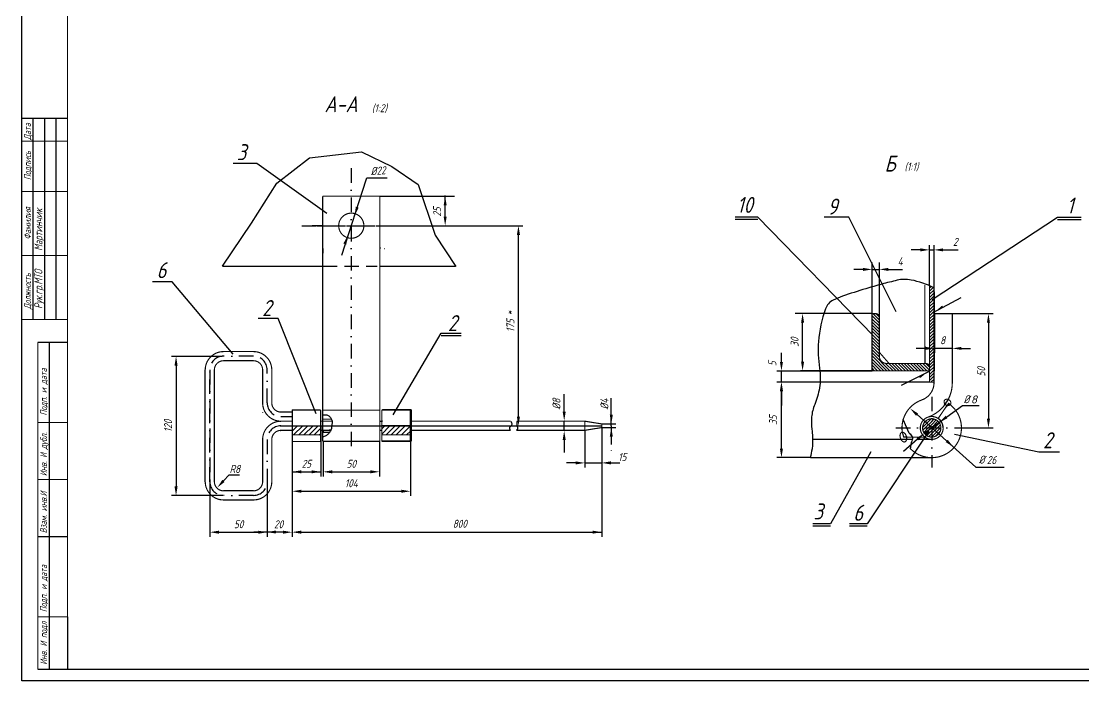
# Model space of a CAD drawing. Extents: x 973 to 2730, y 39 to 1746.
# Drawn here: x 972.5 to 1437, y 38.9 to 327.3 of the extents above; entities that cross this region are included whole.
import ezdxf
from ezdxf.enums import TextEntityAlignment as Align

# ---------------------------------------------------------------- set-up
doc = ezdxf.new("R2010")
doc.units = 0
doc.header["$LTSCALE"] = 0.5
doc.header["$MEASUREMENT"] = 0
doc.linetypes.add('DASHDOT', pattern=[25.4, 12.7, -6.35, 0, -6.35])
doc.linetypes.add('DASHED', pattern=[19.05, 12.7, -6.35])
doc.layers.get('0').update_dxf_attribs({"linetype": 'CONTINUOUS'})
doc.layers.get('DEFPOINTS').update_dxf_attribs({"linetype": 'CONTINUOUS'})
doc.styles.add('ROMANC', font='romanc', dxfattribs={"width": 0.8, "oblique": 15, "height": 3.5})
doc.dimstyles.get("Standard").update_dxf_attribs({"dimtxt": 0.18, "dimasz": 0.18, "dimexe": 0.18, "dimexo": 0.0625, "dimgap": 0.09, "dimtad": 0, "dimtih": 1, "dimtoh": 1, "dimdec": 4, "dimzin": 0, "dimdsep": 46, "dimtxsty": 'Standard', "dimcen": 0.09, "dimadec": 0, "dimazin": 0, "dimtfac": 1, "dimtdec": 4, "dimtofl": 0, "dimtmove": 0, "dimatfit": 3, "dimfxl": 0, "dimtolj": 1, "dimtzin": 0, "dimarcsym": 0})

# ---------------------------------------------------------------- blocks, each defined once
blk = doc.blocks.new('*D12')
at = {"color": 0, "linetype": 'ByBlock'}
for p, q in [((1181.66, 234.47), (1211.61, 234.47)), ((1209.61, 150.97), (1209.61, 230.47)), ((1197.9, 146.97), (1211.61, 146.97))]:
    blk.add_line(p, q, dxfattribs=at)
for points in [[(1208.94, 230.47), (1210.28, 230.47), (1209.61, 234.47)], [(1208.94, 150.97), (1210.28, 150.97), (1209.61, 146.97)]]:
    blk.add_solid(points, dxfattribs=at)
at = {"layer": 'DEFPOINTS', "color": 0, "linetype": 'ByBlock'}
for p in [(1181.66, 234.47), (1209.61, 234.47), (1197.9, 146.97)]:
    blk.add_point(p, dxfattribs=at)
at = {"color": 0, "linetype": 'ByBlock', "style": 'ROMANC', "oblique": 15, "width": 0.8}
blk.add_text('175', height=3.5, rotation=90, dxfattribs=at).set_placement((1206.11, 190.72), align=Align.MIDDLE_CENTER)
blk = doc.blocks.new('*D4')
at = {"color": 0, "linetype": 'ByBlock'}
for p, q in [((207.25, 129.3), (207.25, 105.5)), ((155.55, 114), (155.55, 105.5)), ((159.55, 107.5), (203.25, 107.5))]:
    blk.add_line(p, q, dxfattribs=at)
for points in [[(159.55, 108.17), (159.55, 106.83), (155.55, 107.5)], [(203.25, 108.17), (203.25, 106.83), (207.25, 107.5)]]:
    blk.add_solid(points, dxfattribs=at)
at = {"layer": 'DEFPOINTS', "color": 0, "linetype": 'ByBlock'}
for p in [(207.25, 129.3), (155.55, 114), (207.25, 107.5)]:
    blk.add_point(p, dxfattribs=at)
at = {"color": 0, "linetype": 'ByBlock', "style": 'ROMANC', "oblique": 15, "width": 0.8}
blk.add_text('104', height=3.5, dxfattribs=at).set_placement((181.4, 111), align=Align.MIDDLE_CENTER)
blk = doc.blocks.new('*D3')
at = {"color": 0, "linetype": 'ByBlock'}
for p, q in [((169.05, 129.35), (169.05, 114)), ((193.75, 129.35), (193.75, 114)), ((173.05, 116), (189.75, 116))]:
    blk.add_line(p, q, dxfattribs=at)
for points in [[(173.05, 116.67), (173.05, 115.33), (169.05, 116)], [(189.75, 116.67), (189.75, 115.33), (193.75, 116)]]:
    blk.add_solid(points, dxfattribs=at)
at = {"layer": 'DEFPOINTS', "color": 0, "linetype": 'ByBlock'}
for p in [(169.05, 129.35), (193.75, 129.35), (193.75, 116)]:
    blk.add_point(p, dxfattribs=at)
at = {"color": 0, "linetype": 'ByBlock', "style": 'ROMANC', "oblique": 15, "width": 0.8}
blk.add_text('50', height=3.5, dxfattribs=at).set_placement((181.4, 119.5), align=Align.MIDDLE_CENTER)
blk = doc.blocks.new('*D5')
at = {"color": 0, "linetype": 'ByBlock'}
for p, q in [((124.9, 166.5), (102.8, 166.5)), ((104.8, 162.5), (104.8, 109.6)), ((125.2, 105.6), (102.8, 105.6))]:
    blk.add_line(p, q, dxfattribs=at)
for points in [[(104.13, 162.5), (105.47, 162.5), (104.8, 166.5)], [(104.13, 109.6), (105.47, 109.6), (104.8, 105.6)]]:
    blk.add_solid(points, dxfattribs=at)
at = {"layer": 'DEFPOINTS', "color": 0, "linetype": 'ByBlock'}
for p in [(124.9, 166.5), (104.8, 105.6), (125.2, 105.6)]:
    blk.add_point(p, dxfattribs=at)
at = {"color": 0, "linetype": 'ByBlock', "style": 'ROMANC', "oblique": 15, "width": 0.8}
blk.add_text('120', height=3.5, rotation=90, dxfattribs=at).set_placement((101.3, 136.05), align=Align.MIDDLE_CENTER)
blk = doc.blocks.new('*D29')
at = {"color": 0, "linetype": 'ByBlock'}
for p, q in [((1340.48, 218.8), (1336.48, 218.8)), ((1344.48, 199.46), (1344.48, 221.8)), ((1344.48, 218.8), (1347.68, 218.8)), ((1347.68, 197.86), (1347.68, 221.8)), ((1351.68, 218.8), (1355.68, 218.8)), ((1355.68, 218.8), (1357.82, 218.8))]:
    blk.add_line(p, q, dxfattribs=at)
for points in [[(1340.48, 219.47), (1340.48, 218.13), (1344.48, 218.8)], [(1351.68, 219.47), (1351.68, 218.13), (1347.68, 218.8)]]:
    blk.add_solid(points, dxfattribs=at)
at = {"layer": 'DEFPOINTS', "color": 0, "linetype": 'ByBlock'}
for p in [(1347.68, 218.8), (1344.48, 199.46), (1347.68, 197.86)]:
    blk.add_point(p, dxfattribs=at)
at = {"color": 0, "linetype": 'ByBlock', "style": 'ROMANC', "oblique": 15, "width": 0.8}
blk.add_text('4', height=3.5, dxfattribs=at).set_placement((1356.75, 222.3), align=Align.MIDDLE_CENTER)
blk = doc.blocks.new('*X1')
at = {"color": 0}
for p, q in [((474.6, 244.26), (475.33, 244.99)), ((474.6, 242.91), (476.26, 244.57)), ((474.6, 241.56), (476.6, 243.56)), ((474.6, 240.22), (476.6, 242.22)), ((474.6, 238.87), (476.6, 240.87)), ((474.6, 237.52), (476.6, 239.52)), ((474.6, 236.17), (476.6, 238.17)), ((474.6, 234.83), (476.6, 236.83)), ((474.6, 233.48), (476.6, 235.48)), ((474.6, 232.13), (476.6, 234.13)), ((474.6, 230.79), (476.6, 232.79)), ((474.6, 229.44), (476.6, 231.44)), ((474.6, 228.09), (476.6, 230.09)), ((474.6, 226.74), (476.6, 228.74)), ((474.6, 225.4), (476.6, 227.4)), ((474.6, 224.05), (476.6, 226.05)), ((474.6, 222.7), (476.6, 224.7)), ((474.6, 221.36), (476.6, 223.36)), ((474.6, 220.01), (476.6, 222.01)), ((474.6, 218.66), (476.6, 220.66)), ((474.6, 217.32), (476.6, 219.32)), ((474.6, 215.97), (476.6, 217.97)), ((474.6, 214.62), (476.6, 216.62)), ((474.6, 213.27), (476.6, 215.27)), ((474.6, 211.93), (476.6, 213.93)), ((474.6, 210.58), (476.6, 212.58)), ((474.6, 209.23), (476.6, 211.23)), ((474.6, 207.89), (476.6, 209.89)), ((474.6, 206.54), (476.6, 208.54)), ((474.6, 205.19), (476.6, 207.19)), ((474.6, 203.85), (476.6, 205.85)), ((475.2, 203.1), (476.6, 204.5)), ((476.55, 203.1), (476.6, 203.15))]:
    blk.add_line(p, q, dxfattribs=at)
blk = doc.blocks.new('*X2')
at = {"color": 0}
for p, q in [((452.7, 230.25), (449.85, 233.1)), ((452.7, 231.6), (451.2, 233.1)), ((452.7, 228.9), (449.5, 232.1)), ((452.7, 227.55), (449.5, 230.75)), ((452.7, 226.21), (449.5, 229.41)), ((452.7, 224.86), (449.5, 228.06)), ((452.7, 223.51), (449.5, 226.71)), ((452.7, 222.17), (449.5, 225.37)), ((452.7, 220.82), (449.5, 224.02)), ((452.7, 219.47), (449.5, 222.67)), ((452.7, 218.13), (449.5, 221.33)), ((452.7, 216.78), (449.5, 219.98)), ((452.7, 215.43), (449.5, 218.63)), ((452.73, 214.05), (449.5, 217.28)), ((457.34, 208.1), (449.5, 215.94)), ((455.99, 208.1), (449.5, 214.59)), ((454.64, 208.1), (449.5, 213.24)), ((453.3, 208.1), (449.5, 211.9)), ((451.95, 208.1), (449.5, 210.55)), ((450.6, 208.1), (449.5, 209.2)), ((458.68, 208.1), (455.45, 211.33)), ((460.03, 208.1), (456.83, 211.3)), ((461.38, 208.1), (458.18, 211.3)), ((462.73, 208.1), (459.53, 211.3)), ((464.07, 208.1), (460.87, 211.3)), ((465.42, 208.1), (462.22, 211.3)), ((466.77, 208.1), (463.57, 211.3)), ((468.11, 208.1), (464.91, 211.3)), ((469.46, 208.1), (466.26, 211.3)), ((470.81, 208.1), (467.61, 211.3)), ((472.15, 208.1), (468.95, 211.3)), ((473.5, 208.1), (470.3, 211.3)), ((474.6, 208.35), (471.65, 211.3)), ((474.6, 209.7), (473, 211.3))]:
    blk.add_line(p, q, dxfattribs=at)
blk = doc.blocks.new('*D17')
at = {"color": 0, "linetype": 'ByBlock'}
for p, q in [((1378.19, 228.51), (1378.19, 211.31)), ((1385.99, 228.51), (1385.99, 211.31)), ((1374.19, 213.31), (1370.19, 213.31)), ((1385.99, 213.31), (1378.19, 213.31)), ((1389.99, 213.31), (1393.99, 213.31))]:
    blk.add_line(p, q, dxfattribs=at)
for points in [[(1374.19, 213.98), (1374.19, 212.64), (1378.19, 213.31)], [(1389.99, 213.98), (1389.99, 212.64), (1385.99, 213.31)]]:
    blk.add_solid(points, dxfattribs=at)
at = {"layer": 'DEFPOINTS', "color": 0, "linetype": 'ByBlock'}
for p in [(1378.19, 228.51), (1385.99, 228.51), (1378.19, 213.31)]:
    blk.add_point(p, dxfattribs=at)
at = {"color": 0, "linetype": 'ByBlock', "style": 'ROMANC', "oblique": 15, "width": 0.8}
blk.add_text('8', height=3.5, dxfattribs=at).set_placement((1381.77, 216.86), align=Align.MIDDLE_CENTER)
blk = doc.blocks.new('*X0')
at = {"color": 0}
for p, q in [((471.61, 183.34), (475.36, 187.09)), ((472.35, 185.43), (473.27, 186.35)), ((472.71, 183.1), (475.6, 185.99)), ((475.6, 185.99), (476.59, 186.98)), ((475.6, 184.64), (477.55, 186.59)), ((475.6, 183.29), (478.33, 186.02)), ((471.72, 182.11), (472.71, 183.1)), ((472.11, 181.15), (474.06, 183.1)), ((472.68, 180.37), (475.41, 183.1)), ((473.41, 179.75), (475.6, 181.95)), ((474.06, 183.1), (475.6, 184.64)), ((475.41, 183.1), (475.6, 183.29)), ((475.6, 181.95), (476.75, 183.1)), ((475.6, 180.6), (478.1, 183.1)), ((475.6, 179.25), (479.45, 183.1)), ((476.75, 183.1), (478.95, 185.29)), ((477.08, 179.38), (479.32, 181.62)), ((478.1, 183.1), (479.39, 184.39)), ((479.45, 183.1), (479.6, 183.25)), ((474.31, 179.31), (475.6, 180.6)), ((475.45, 179.1), (475.6, 179.25))]:
    blk.add_line(p, q, dxfattribs=at)
blk = doc.blocks.new('*D16')
at = {"color": 0, "linetype": 'ByBlock'}
for p, q in [((1371.99, 256.4), (1367.99, 256.4)), ((1375.99, 240.72), (1375.99, 258.4)), ((1375.99, 256.4), (1377.99, 256.4)), ((1377.99, 239.81), (1377.99, 258.4)), ((1381.99, 256.4), (1385.99, 256.4)), ((1385.99, 256.4), (1388.62, 256.4))]:
    blk.add_line(p, q, dxfattribs=at)
for points in [[(1371.99, 257.07), (1371.99, 255.73), (1375.99, 256.4)], [(1381.99, 257.07), (1381.99, 255.73), (1377.99, 256.4)]]:
    blk.add_solid(points, dxfattribs=at)
at = {"layer": 'DEFPOINTS', "color": 0, "linetype": 'ByBlock'}
for p in [(1377.99, 256.4), (1375.99, 240.72), (1377.99, 239.81)]:
    blk.add_point(p, dxfattribs=at)
at = {"color": 0, "linetype": 'ByBlock', "style": 'ROMANC', "oblique": 15, "width": 0.8}
blk.add_text('2', height=3.5, dxfattribs=at).set_placement((1387.3, 259.9), align=Align.MIDDLE_CENTER)
blk = doc.blocks.new('*X31')
at = {"color": 0}
for p, q in [((1090.95, 148.02), (1093.35, 150.42)), ((1090.95, 150.27), (1091.1, 150.42)), ((1091.59, 146.42), (1095.59, 150.42)), ((1093.84, 146.42), (1097.84, 150.42)), ((1096.08, 146.42), (1100.08, 150.42)), ((1098.33, 146.42), (1102.33, 150.42)), ((1100.57, 146.42), (1103.45, 149.3)), ((1130.15, 149.06), (1131.45, 150.36)), ((1130.15, 146.81), (1133.7, 150.36)), ((1132, 146.42), (1135.94, 150.36)), ((1134.25, 146.42), (1138.19, 150.36)), ((1136.49, 146.42), (1140.43, 150.36)), ((1138.74, 146.42), (1142.65, 150.33)), ((1102.82, 146.42), (1103.45, 147.05)), ((1140.98, 146.42), (1142.65, 148.09))]:
    blk.add_line(p, q, dxfattribs=at)

msp = doc.modelspace()

# ---------------------------------------------------------------- linework, layer by layer
for p, q in [((972.761, 38.88), (972.761, 632.78)), ((977.761, 196.88), (977.761, 284.88)), ((982.761, 196.88), (982.761, 284.88)), ((987.761, 196.88), (987.761, 284.88)), ((1075.47, 265.17), (1065.11, 265.17)), ((1106.17, 243.27), (1075.47, 265.17)), ((1123.63411, 258.91048), (1132.53, 258.91048)), ((1294.61825, 241.6), (1284.58, 241.6)), ((1345.18, 189.76), (1294.61825, 241.6)), ((1334.36, 241.6), (1323.52, 241.6)), ((1355.06, 200.23), (1334.36, 241.6)), ((1370.83, 205.65), (1425.54, 241.6)), ((1425.54, 241.6), (1435.89, 241.6)), ((1104.3, 237.92), (1099.7, 237.92)), ((1294.61825, 240.6), (1284.58, 240.6)), ((1425.54, 240.6), (1435.89, 240.6)), ((1104.3, 227.92), (1104.3, 225.87)), ((1129.3, 228.52), (1129.3, 227.82)), ((1038.5, 213.37), (1029.9, 213.37)), ((1065.1, 181.67), (1038.5, 213.37)), ((1383.30171, 206.35647), (1371.0801, 199.75231)), ((1084.80971, 197.29), (1076.05, 197.29)), ((1101.4, 155.67), (1084.80971, 197.29)), ((1371.58, 199.46), (1371.58, 174.46)), ((1135.1, 155.17), (1156.1, 190.87)), ((1156.1, 190.87), (1164.8, 190.87)), ((1156.1, 189.87), (1164.8, 189.87)), ((1367.58, 185.2173), (1367.58, 177.66)), ((1074.05, 178.85947), (1060.95, 178.85947)), ((1052.95, 125.95947), (1052.95, 174.85947)), ((1056.95, 125.95947), (1056.95, 174.85947)), ((1304.91333, 169.46), (1304.91333, 174.36)), ((1357.41702, 168.18495), (1369.58, 174.36)), ((1209.89, 161.97), (1209.89, 164.27)), ((1209.89, 156.57), (1209.89, 161.97)), ((1230.49, 159.20173), (1230.49, 162.47)), ((1377.88448, 160.21382), (1376.84514, 158.68368)), ((1377.18, 154.36), (1384.08, 159.26)), ((1384.08, 159.26), (1391.38, 159.26)), ((1090.9, 156.40947), (1090.95, 156.40947)), ((1090.95, 157.30947), (1090.95, 148.30947)), ((1142.95, 157.32), (1130.45, 157.32)), ((1142.65, 157.32), (1142.65, 148.32)), ((1142.7, 156.42), (1142.65, 156.42)), ((1142.95, 157.32), (1142.95, 143.62)), ((1364.15988, 155.29161), (1389.88, 132.26)), ((1367.3323, 147.12495), (1377.18, 154.36)), ((1090.95, 150.40947), (1090.95, 149.35947)), ((1090.95, 150.40947), (1090.95, 143.55947)), ((1090.95, 150.40947), (1090.95, 143.55947)), ((1090.95, 150.40947), (1090.95, 149.45947)), ((1090.95, 150.40947), (1090.95, 143.55947)), ((1103.45, 150.42), (1103.45, 143.57)), ((1142.95, 150.36), (1130.45, 150.36)), ((1142.65, 150.42), (1142.65, 149.37)), ((1209.89, 148.17), (1209.89, 152.42)), ((1370.38734, 149.46), (1374.38734, 149.46)), ((1104.45, 148.42), (1104.45, 147.62)), ((1129.45, 148.42), (1130.2, 148.42)), ((1209.89, 144.17), (1209.89, 138.77)), ((1369.38, 148.06), (1342.38, 107.46)), ((1359.98, 144.46), (1356.68, 144.46)), ((1364.36185, 144.53497), (1358.20439, 139.17951)), ((1359.78, 145.46), (1358.21068, 145.46)), ((1361.98, 144.46), (1361.85144, 144.46)), ((1380.48, 146.76), (1417.38, 139.06)), ((1142.95, 143.62), (1130.45, 143.62)), ((1103.4, 137.47), (1103.45, 137.47)), ((1343.98, 139.06), (1326.38, 107.46)), ((1417.38, 139.06), (1426.38, 139.06)), ((1090.95, 130.27), (1103.45, 130.27)), ((1218.89, 134.17), (1226.39, 134.17)), ((1226.29, 132.17), (1226.29, 101.9)), ((1389.88, 132.26), (1402.28, 132.26)), ((1060.9218, 126.29064), (1063.4, 128.95947)), ((1063.4, 128.95947), (1068, 128.95947)), ((1074.05, 121.95947), (1060.95, 121.95947)), ((1326.38, 107.46), (1318.58, 107.46)), ((1342.38, 107.46), (1334.58, 107.46)), ((1094.9, 103.87), (1226.29, 103.87)), ((1326.38, 106.46), (1318.58, 106.46)), ((1342.38, 106.46), (1334.58, 106.46)), ((992.761, 66.88), (992.761, 43.88)), ((1813.661, 38.88), (972.761, 38.88))]:
    msp.add_line(p, q)
at = {"linetype": 'DASHDOT'}
for p, q in [((1116.8, 263.01903), (1116.8, 139.82)), ((1095.17, 237.92), (1141.21, 237.92)), ((1101.9, 237.92), (1133.84531, 237.92)), ((1074.05, 180.85947), (1060.95, 180.85947)), ((1054.95, 125.95947), (1054.95, 174.85947)), ((1054.95, 174.85947), (1054.95, 125.95947)), ((1080.05, 160.40947), (1080.05, 174.85947)), ((1370.58, 163.09), (1370.58, 132.09)), ((1086.05, 154.40947), (1090.95, 154.40947)), ((1080.7, 150.40947), (1080.7585, 150.40947)), ((1354.88, 149.46), (1383.58, 149.46)), ((1383.08, 149.46), (1386.88, 149.46)), ((1080.05, 144.40947), (1080.05, 125.95947)), ((1074.05, 119.95947), (1060.95, 119.95947))]:
    msp.add_line(p, q, dxfattribs=at)
at = {"color": 0, "linetype": 'ByBlock'}
for p, q in [((1112.60441, 225.03354), (1123.329, 257.97335)), ((1123.329, 257.97335), (1123.63411, 258.91048)), ((1157.85, 245.92), (1157.85, 251.12449)), ((1129.3, 250.82), (1161.93, 250.82)), ((1159.85, 250.82), (1160.05, 250.82)), ((1157.85, 241.92), (1157.85, 245.92)), ((1133.84531, 237.92), (1161.93, 237.92)), ((1060.43373, 220.17), (1104.13, 220.17)), ((1129.4, 220.17), (1162.418, 220.17)), ((1371.78, 199.46), (1371.78, 209.06)), ((1344.48, 199.46), (1310.84, 199.46)), ((1314.12, 178.46), (1314.12, 195.46)), ((1379.58, 199.46), (1397.38, 199.46)), ((1395.38, 195.46), (1395.38, 153.46)), ((1304.88, 178.36), (1304.88, 182.36)), ((1344.48, 174.36), (1302.88, 174.36)), ((1344.48, 174.46), (1313.24, 174.46)), ((1369.58, 169.46), (1302.88, 169.46)), ((1304.88, 165.66), (1304.88, 161.66)), ((1304.88, 165.66), (1304.88, 161.66)), ((1304.88, 140.46), (1304.88, 165.46)), ((1230.49, 150.42), (1230.49, 159.20173)), ((1304.88, 161.66), (1304.88, 159.39013)), ((1304.88, 161.66), (1304.88, 159.30081)), ((1226.29, 149.62203), (1226.29, 132.17)), ((1226.39, 151.20173), (1232.49, 151.20173)), ((1226.39, 149.63827), (1232.49, 149.63827)), ((1230.49, 150.42), (1230.49, 142.27)), ((1386.88, 149.46), (1397.38, 149.46)), ((1218.89, 148.42), (1218.89, 132.17)), ((1090.95, 143.55947), (1090.95, 128.25947)), ((1103.45, 143.57), (1103.45, 128.27)), ((1230.49, 139.57), (1230.49, 139.50173)), ((1317.45534, 136.46), (1302.88, 136.46)), ((1214.89, 134.17), (1210.89, 134.17)), ((1230.29, 134.17), (1234.29, 134.17)), ((1055, 126.75947), (1055, 101.85947)), ((1080.1, 126.75947), (1080.1, 101.85947)), ((1090.95, 119.75947), (1090.95, 101.75947)), ((1059, 103.85947), (1076.1, 103.85947)), ((1082.9, 103.85947), (1074.22949, 103.85947)), ((1086.9, 103.85947), (1082.9, 103.85947)), ((1080.1, 101.85947), (1080.1, 101.75947))]:
    msp.add_line(p, q, dxfattribs=at)
at = {"linetype": 'DASHED'}
for p, q in [((1104.2, 227.92), (1104.3, 227.92)), ((1131.4, 227.92), (1131.45005, 227.92)), ((1129.3, 152.42), (1130.4, 152.42)), ((1130.4, 152.42), (1130.15, 152.42)), ((1104.45, 147.62), (1107.38665, 147.62)), ((1107.88182, 148.42), (1107.1, 148.42)), ((1130.3, 148.42), (1130.15, 148.42)), ((1130.3, 147.62), (1130.15, 147.62)), ((1142.65, 148.42), (1142.6, 148.42)), ((1370.58, 144.46), (1363.18, 144.46))]:
    msp.add_line(p, q, dxfattribs=at)
at = {"color": 0, "linetype": 'DASHED'}
msp.add_line((1104.3, 220.17), (1128.1, 220.17), dxfattribs=at)
at = {"linetype": 'Continuous'}
msp.add_line((1086.05, 150.42), (1226.39, 150.42), dxfattribs=at)
at = {"const_width": 0.5}
for points in [[(992.761, 43.88), (992.761, 627.78)], [(992.761, 284.88), (972.761, 284.88)], [(992.761, 274.88), (972.761, 274.88)], [(992.761, 252.88), (972.761, 252.88)], [(1104.3, 250.82), (1129.3, 250.82)], [(1104.3, 250.82), (1104.3, 242.42)], [(1104.3, 250.82), (1104.3, 237.92)], [(1129.3, 250.82), (1129.3, 227.92)], [(1104.3, 237.92), (1104.3, 227.92)], [(1104.3, 236.17), (1104.3, 143.62)], [(1129.3, 236.17), (1129.3, 143.62)], [(992.761, 224.88), (972.761, 224.88)], [(1344.48, 199.46), (1344.48, 211.36)], [(1369.58, 211.6691), (1369.58, 169.46)], [(1371.58, 210.76), (1371.58, 178.76)], [(992.761, 196.88), (972.761, 196.88)], [(1344.48, 199.46), (1346.08, 199.46)], [(1344.48, 174.46), (1344.48, 199.46)], [(1347.68, 197.86), (1347.68, 180.86)], [(1371.58, 199.46), (1379.58, 199.46)], [(1379.58, 199.46), (1379.58, 178.76)], [(979.761, 43.88), (979.761, 186.88)], [(979.761, 186.88), (992.761, 186.88)], [(984.761, 43.88), (984.761, 186.88)], [(1074.05, 182.85947), (1060.95, 182.85947)], [(1347.75, 182.47), (1351.96, 177.62)], [(1074.05, 178.85947), (1060.95, 178.85947)], [(1350.88, 177.66), (1368.08, 177.66)], [(1371.58, 178.76), (1371.58, 169.25899)], [(1379.58, 178.76), (1379.58, 169.25899)], [(1052.95, 174.85947), (1052.95, 125.95947)], [(1056.95, 174.85947), (1056.95, 125.95947)], [(1078.05, 160.40947), (1078.05, 174.85947)], [(1082.05, 160.40947), (1082.05, 174.85947)], [(1369.68, 174.46), (1344.48, 174.46)], [(1371.58, 169.46), (1369.68, 169.46)], [(1377.21481, 159.22791), (1373.38942, 153.59608)], [(1086.05, 156.40947), (1090.95, 156.40947)], [(1090.95, 157.32), (1103.45, 157.32)], [(1090.95, 157.30947), (1090.95, 143.55947)], [(1103.45, 157.32), (1103.45, 143.57)], [(1104.3, 153.32), (1108.10142, 153.32)], [(1104.45, 157.22), (1129.15, 157.22)], [(1142.65, 157.32), (1130.15, 157.32)], [(1130.15, 157.32), (1130.15, 143.57)], [(1142.65, 157.32), (1142.65, 143.62)], [(1142.65, 157.32), (1142.65, 143.57)], [(979.761, 151.88), (992.761, 151.88)], [(1086.05, 152.40947), (1090.95, 152.40947)], [(1086.05, 148.40947), (1090.95, 148.40947)], [(1103.15, 150.42), (1090.95, 150.42)], [(1103.4, 152.42), (1104.4, 152.42)], [(1103.4, 148.42), (1107.88182, 148.42)], [(1104.3, 152.42), (1108.4, 152.42)], [(1130.2, 148.42), (1129.15, 148.42)], [(1130.2, 152.42), (1129.2, 152.42)], [(1142.65, 150.36), (1130.15, 150.36)], [(1142.5, 148.42), (1186.44, 148.42)], [(1142.7, 152.42), (1186.49, 152.42)], [(1189, 148.42), (1218.89, 148.42)], [(1189.3, 152.42), (1218.89, 152.42)], [(1218.89, 152.42), (1226.39, 151.20173)], [(1218.89, 152.42), (1218.89, 148.42)], [(1218.89, 148.42), (1226.39, 149.63827)], [(1226.39, 149.63827), (1226.39, 151.20173)], [(1078.05, 144.40947), (1078.05, 125.95947)], [(1082.05, 144.40947), (1082.05, 125.95947)], [(1104.3, 147.62), (1107.38665, 147.62)], [(1348.48, 144.46), (1318.51444, 144.46)], [(1357.12712, 144.46), (1348.48, 144.46)], [(1362.11128, 145.46), (1359.5779, 145.46)], [(1362.11692, 144.46), (1359.59874, 144.46)], [(1090.95, 143.57), (1103.45, 143.57)], [(1104.3, 143.62), (1129.3, 143.62)], [(1142.65, 143.57), (1130.15, 143.57)], [(1329.08, 136.46), (1317.45534, 136.46)], [(1348.48, 136.46), (1329.08, 136.46)], [(1370.58, 136.46), (1348.48, 136.46)], [(979.761, 126.88), (992.761, 126.88)], [(1074.05, 121.95947), (1060.95, 121.95947)], [(1074.05, 117.95947), (1060.95, 117.95947)], [(979.761, 101.88), (992.761, 101.88)], [(979.761, 66.88), (992.761, 66.88)], [(979.761, 43.88), (992.76264, 43.88)], [(1808.661, 43.88), (992.761, 43.88)]]:
    msp.add_lwpolyline(points, dxfattribs=at)
for points in [[(1060.43373, 220.17), (1073.22, 239.06), (1084.31, 256.48), (1098.57, 267.57), (1121.29, 270.2), (1134.49, 263.87), (1146.11, 255.95), (1153.51, 233.78), (1162.49, 220.06)], [(1369.68, 169.46), (1369.58, 169.46)], [(1360.78, 147.16), (1358.08, 153.16)]]:
    msp.add_lwpolyline(points)
for points in [[(1122.3, 237.92, 1), (1111.3, 237.92, 1)], [(1122.3, 237.92, -1), (1111.3, 237.92, -1)], [(1347.68, 197.86, 0.414213562), (1346.08, 199.46, 0.414213562)], [(1060.95, 182.85947, 0.414213562), (1052.95, 174.85947, 0.414213562)], [(1082.05, 174.85947, 0.414213562), (1074.05, 182.85947, 0.414213562)], [(1060.95, 178.85947, 0.414213562), (1056.95, 174.85947, 0.414213562)], [(1078.05, 174.85947, 0.414213562), (1074.05, 178.85947, 0.414213562)], [(1347.68, 180.86, 0.414213562), (1350.88, 177.66, 0.414213562)], [(1369.68, 176.06, 0.414213562), (1368.08, 177.66, 0.414213562)], [(1366.24667, 161.71652, 0.324768037), (1371.57747, 169.46, 0.317837245)], [(1377.7942, 161.91347, 0.119812454), (1379.58, 169.25899, 0.108621097)], [(1078.05, 160.40947, 0.414213562), (1086.05, 152.40947, 0.414213562)], [(1082.05, 160.40947, 0.414213562), (1086.05, 156.40947, 0.414213562)], [(1366.24667, 161.71652, 0.358019667), (1357.71501, 147.5913, 0.358019667)], [(1368.91333, 154.17405, 0.15027234), (1376.46746, 159.77673, 0.135488457)], [(1370.58, 136.46, 0.708596121), (1378.71082, 159.60346, 0.661514598)], [(1376.28, 161.66, 0.121859384), (1376.0502, 161.21766, 0.105299761), (1376.03481, 160.64315, 0.088071118), (1376.24319, 160.0874, 0.078842728), (1376.66549, 159.5776, 0.007051188), (1376.71076, 159.53888, 0.088071118)], [(1378.19889, 161.69513, 0.049326849), (1377.83515, 161.89645, 0.088071118), (1377.25742, 162.03248, 0.105299761), (1376.68953, 161.94417, 0.121859384), (1376.28, 161.66, 0.121859384)], [(1378.84674, 159.88857, -0.121859384), (1378.51469, 159.51681, -0.105299761), (1377.983, 159.29862, -0.088071118), (1377.38947, 159.29631, -0.078842728), (1376.76302, 159.51029, -0.007051188), (1376.71076, 159.53888, -0.088071118)], [(1378.19889, 161.69513, -0.049326849), (1378.51614, 161.42647, -0.088071118), (1378.84827, 160.93456, -0.105299761), (1378.96715, 160.37228, -0.121859384), (1378.84674, 159.88857, -0.121859384)], [(1375.58, 149.46, 1), (1365.58, 149.46, 1)], [(1368.91333, 154.17405, 0.317837245), (1365.58, 149.46, 0.317837245)], [(1374.58, 149.46, 1), (1366.58, 149.46, 1)], [(1086.05, 152.40947, 0.414213562), (1078.05, 144.40947, 0.414213562)], [(1086.05, 148.40947, 0.414213562), (1082.05, 144.40947, 0.414213562)], [(1375.58, 149.46, -1), (1365.58, 149.46, -1)], [(1374.58, 149.46, -1), (1366.58, 149.46, -1)], [(1358.03873, 147.55824, 0.303241229), (1357.11728, 147.27471, 0.107111751), (1356.80469, 146.65939, 0.076064614), (1356.72805, 145.93068, 0.062944803), (1356.88, 145.06, 0.062944803), (1357.2438, 144.2545, 0.076064614), (1357.71683, 143.69493, 0.107111751), (1358.32127, 143.36176, 0.303241229), (1359.24272, 143.64529, 0.14828664)], [(1359.48, 145.86, 0.062944803), (1359.1162, 146.6655, 0.076064614), (1358.64317, 147.22507, 0.107111751), (1358.03873, 147.55824, 0.14828664), (1357.53502, 147.55619, 0.014478278), (1357.48744, 147.54002, 0.107111751)], [(1358.99348, 143.4359, 0.094603944), (1359.24272, 143.64529, 0.107111751), (1359.55531, 144.26061, 0.076064614), (1359.63195, 144.98932, 0.062944803), (1359.48, 145.86, 0.062944803)], [(1052.95, 125.95947, 0.414213562), (1060.95, 117.95947, 0.414213562)], [(1056.95, 125.95947, 0.414213562), (1060.95, 121.95947, 0.414213562)], [(1074.05, 121.95947, 0.414213562), (1078.05, 125.95947, 0.414213562)], [(1074.05, 117.95947, 0.414213562), (1082.05, 125.95947, 0.414213562)]]:
    msp.add_lwpolyline(points, format="xyb", dxfattribs=at)
for points, format in [([(1371.58, 210.76, 0.062671322), (1361.54907, 214.16614, 0.110271933), (1355.48, 214.06, 0.006659063), (1348.76394, 212.3418, 0.006358807), (1341.78, 210.36, 0.011787681), (1331.56169, 207.05534, 0.028661921), (1327.48, 205.36, 0.197495843), (1324.12114, 201.60556, 0.065579375), (1321.08, 187.26, 0.057946314), (1321.52383, 175.53508, -0.079521511), (1321.48, 166.96, -0.057318105), (1319.41115, 159.71988, 0.077002228), (1318.08, 154.26, 0.053770978), (1318.19819, 148.88853, -0.043501449), (1318.48, 142.26, -0.032314415), (1318.26416, 140.28888, -0.017257354), (1317.45534, 136.46)], "xyb"), ([(1371.38, 199.76, 0, 1, 0), (1375.40944, 202.56421, 1, 1, 0)], "xyseb"), ([(1369.28, 174.36, 0, 1, 0), (1365.18, 171.66, 1, 1, 0)], "xyseb"), ([(1104.3, 153.32, 0.5, 0.5, 0), (1104.3, 153.32, 0, 0, 0)], "xyseb"), ([(1104.5, 155.17, -0.112667842), (1106.11205, 155.17922, -0.146943384), (1107.2, 154.57, -0.067397678), (1108.05746, 153.40365, -0.089914224), (1108.4, 152.37, -0.089879838), (1108.34624, 150.97885, 0.068722276), (1108.2, 149.17, 0.000830851), (1108.2007, 149.15805, -0.114629309)], "xyb"), ([(1108.2007, 149.15805, -0.06697844), (1107.47447, 147.74287, -0.010196641), (1107.33152, 147.5461, -0.048176092)], "xyb"), ([(1186.49, 152.42, -0.087455496), (1186.8563, 151.70842, -0.094301528), (1186.94, 150.97, -0.252754094), (1186.34509, 150.04249, 0.313620189), (1185.94, 149.22, 0.102463581), (1186.08785, 148.8204, 0.081561166), (1186.44, 148.42)], "xyb"), ([(1189.3, 152.42, 0.040481449), (1189.15559, 151.65952, 0.049033475), (1189.15, 151.02, 0.087820525), (1189.38917, 150.13672, -0.109880379), (1189.55, 149.42, -0.126849454), (1189.44144, 148.99571, -0.075796427), (1189, 148.42)], "xyb"), ([(1107.38665, 147.62, -0.0606212), (1106.4, 146.57, -0.048176092), (1105.45312, 145.92342, -0.048176092), (1104.4, 145.47)], "xyb"), ([(1357.98, 146.46, 0.005205292), (1357.93101, 146.45949, 0.087939565)], "xyb"), ([(1360.78, 147.16, -0.078485973), (1362.02753, 145.63211, -0.179387632), (1362.18, 144.76, -0.045324403), (1361.88537, 143.70574, 0.035272764), (1361.48, 142.36, 0.016367364), (1361.31415, 141.49452, 0.013825248), (1361.18, 140.46)], "xyb")]:
    msp.add_lwpolyline(points, format=format)
at = {"linetype": 'Continuous', "const_width": 0.5}
for points in [[(1367.58, 177.66), (1367.58, 211.96)], [(1090.95, 146.42), (1103.45, 146.42)], [(1130.15, 146.42), (1142.65, 146.42)]]:
    msp.add_lwpolyline(points, dxfattribs=at)
at = {"linetype": 'DASHED', "const_width": 0.5}
msp.add_lwpolyline([(1367.58, 145.46), (1362.11128, 145.46)], dxfattribs=at)
at = {"linetype": 'Continuous', "const_width": 0.5}
msp.add_lwpolyline([(1361.0929, 140.57209, 0.207398032), (1370.58, 136.46, 0.207398032)], format="xyb", dxfattribs=at)
at = {"linetype": 'DASHDOT'}
for centre, start, end in [((1060.95, 174.85947), 90, 180), ((1074.05, 174.85947), 0, 90), ((1086.05, 160.40947), 180, 270), ((1086.05, 144.40947), 90, 180), ((1086.05, 156.40947), 266.6050765, 270), ((1060.95, 125.95947), 180, 270), ((1074.05, 125.95947), 270, 0)]:
    msp.add_arc(centre, 6, start, end, dxfattribs=at)
for centre, radius, start, end in [((1363.58, 169.25899), 16, 321.1183318, 334.4010812), ((1370.58, 149.46), 13, 51.2034479, 55.8138775), ((1086.05, 156.40947), 8, 180, 181.397181), ((1370.58, 149.46), 5, 0, 55.8138775), ((1086.05, 156.40947), 4, 264.9363831, 270), ((1086.05, 156.40947), 8, 266.4458218, 270), ((1370.58, 149.46), 13, 187.5073467, 197.9202131), ((1370.58, 149.46), 13, 270, 270.881404)]:
    msp.add_arc(centre, radius, start, end)
at = {"linetype": 'DASHED'}
msp.add_arc((1370.58, 149.46), 13, 51.4761245, 55.8138775, dxfattribs=at)
at = {"color": 0, "linetype": 'ByBlock'}
for points in [[(1120.0654, 245.79602), (1118.79757, 246.2088), (1118.19314, 242.19892)], [(1157.18333, 246.82), (1158.51667, 246.82), (1157.85, 250.82)], [(1157.18333, 241.92), (1158.51667, 241.92), (1157.85, 237.92)], [(1114.61321, 229.6791), (1113.35516, 230.1208), (1115.30927, 233.67409)], [(1313.45333, 195.46), (1314.78667, 195.46), (1314.12, 199.46)], [(1394.71333, 195.46), (1396.04667, 195.46), (1395.38, 199.46)], [(1304.21333, 178.36), (1305.54667, 178.36), (1304.88, 174.36)], [(1313.45333, 178.46), (1314.78667, 178.46), (1314.12, 174.46)], [(1304.21333, 165.66), (1305.54667, 165.66), (1304.88, 169.66)], [(1304.21333, 165.66), (1305.54667, 165.66), (1304.88, 169.66)], [(1304.21333, 165.46), (1305.54667, 165.46), (1304.88, 169.46)], [(1229.82333, 155.20173), (1231.15667, 155.20173), (1230.49, 151.20173)], [(1394.71333, 153.46), (1396.04667, 153.46), (1395.38, 149.46)], [(1229.82333, 145.63827), (1231.15667, 145.63827), (1230.49, 149.63827)], [(1304.21333, 140.46), (1305.54667, 140.46), (1304.88, 136.46)], [(1214.89, 134.83667), (1214.89, 133.50333), (1218.89, 134.17)], [(1230.29, 134.83667), (1230.29, 133.50333), (1226.29, 134.17)], [(1094.95, 130.93667), (1094.95, 129.60333), (1090.95, 130.27)], [(1099.45, 130.93667), (1099.45, 129.60333), (1103.45, 130.27)], [(1059, 104.52614), (1059, 103.1928), (1055, 103.85947)], [(1076.1, 104.52614), (1076.1, 103.1928), (1080.1, 103.85947)], [(1083.92432, 104.62273), (1083.95724, 103.28981), (1079.942, 103.85752)], [(1086.9, 104.52614), (1086.9, 103.1928), (1090.9, 103.85947)]]:
    msp.add_solid(points, dxfattribs=at)
for points in [[(1363.71515, 154.79496), (1364.60461, 155.78825), (1361.18, 157.96)], [(1210.55667, 156.57), (1209.22333, 156.57), (1209.89, 152.57)], [(1377.39726, 153.69237), (1376.60782, 154.76688), (1373.77901, 151.86132)], [(1210.55667, 144.17), (1209.22333, 144.17), (1209.89, 148.17)], [(1364.79936, 144.03194), (1363.92435, 145.03799), (1367.38, 147.16)], [(1376.68301, 143.26797), (1377.56517, 144.26775), (1380.12345, 141.12138)], [(1061.41033, 125.83701), (1060.43328, 126.74428), (1058.2, 123.35947)], [(1094.9, 103.20333), (1094.9, 104.53667), (1090.9, 103.87)], [(1222.29, 103.20333), (1222.29, 104.53667), (1226.29, 103.87)]]:
    msp.add_solid(points)
at = {"layer": 'DEFPOINTS', "color": 0, "linetype": 'ByBlock'}
for p in [(1129.3, 250.82), (1159.85, 250.82), (1118.19314, 242.19892), (1133.84531, 237.92), (1157.85, 237.92), (1115.40686, 233.64108), (1369.58, 211.06), (1371.38, 211.06), (1314.12, 199.46), (1344.48, 199.46), (1371.78, 199.46), (1379.58, 199.46), (1379.58, 199.46), (1344.48, 175.56179), (1344.48, 174.46), (1344.48, 174.36), (1304.88, 169.66), (1304.88, 169.66), (1304.88, 169.46), (1344.48, 169.66), (1344.48, 169.66), (1369.58, 169.46), (1226.39, 151.20173), (1226.39, 149.63827), (1230.49, 149.63827), (1232.19, 150.42), (1233.79, 150.42), (1386.88, 149.46), (1395.38, 149.46), (1218.89, 148.42), (1226.29, 148.42), (1090.95, 143.55947), (1103.45, 143.57), (1317.45534, 136.46), (1103.45, 130.27), (1226.29, 134.17), (1054.6, 126.75947), (1079.7, 126.75947), (1090.95, 119.75947), (1079.7, 103.85947), (1080.1, 101.85947), (1080.1, 99.45947)]:
    msp.add_point(p, dxfattribs=at)

# ---------------------------------------------------------------- block references
for name, p in [('*X1', (894.98, -33.64)), ('*X2', (894.98, -33.64)), ('*X0', (894.98, -33.64)), ('*X31', (0, 0))]:
    msp.add_blockref(name, p)

# ---------------------------------------------------------------- texts
at = {"style": 'ROMANC', "oblique": 15, "width": 0.8}
for s, height, p in [('А-А', 7, (1105.09, 287.57)), ('(1:2)', 3.5, (1125.81, 287.57)), ('3', 7, (1066.77, 266.57)), ('Б', 7, (1349.98, 261.59)), ('(1:1)', 3.5, (1358.68, 261.99)), ('10', 7, (1285.39, 243.52)), ('9', 7, (1325.06, 242.78)), ('1', 7, (1429.61, 243.26)), ('6', 7, (1031.7, 214.97)), ('2', 7, (1077.85, 198.39)), ('2', 7, (1159.05, 191.81)), ('%%C', 3.5, (1384.56, 160.26)), ('2', 7, (1419.28, 140.56)), ('15', 3.5, (1233.49, 134.97)), ('%%C', 3.5, (1391.17, 133.84)), ('26', 3.5, (1394.68, 133.66)), ('R8', 3.5, (1063.6, 129.75947)), ('3', 7, (1318.94, 109.46)), ('6', 7, (1336.28, 108.86)), ('20', 3.5, (1083, 105.55947)), ('800', 3.5, (1161.13, 105.8))]:
    msp.add_text(s, height=height, dxfattribs=at).set_placement(p)
at = {"style": 'ROMANC', "oblique": 15}
for s, height, width, p in [('Дата', 3, 0.65, (976.761, 275.38)), ('Подпись', 3, 0.65, (976.761, 257.88)), ('Фамилия', 3, 0.65, (976.761, 231.88)), ('Мартинчик', 3.5, 0.65, (981.761, 226.88)), ('Должность', 3, 0.65, (976.761, 201.38)), ('Рук.гр.МТО', 3.5, 0.65, (981.761, 201.51)), ('*', 3.5, 0.8, (1187.7, 198.67)), ('50', 3.5, 0.8, (1393.98, 171.96)), ('Подп. и дата', 3, 0.65, (983.761, 154.88)), ('%%C8', 3.5, 0.8, (1208.26, 157.53)), ('%%C4', 3.5, 0.8, (1229.23, 157.53)), ('35', 3.5, 0.8, (1302.98, 150.76)), ('Инв. И дубл.', 3, 0.65, (983.761, 128.38)), ('Взам. инв.И ', 3, 0.65, (983.761, 103.38)), ('Подп. и дата', 3, 0.65, (983.761, 68.88)), ('Инв. И подл', 3, 0.65, (983.761, 45.88))]:
    msp.add_text(s, height=height, rotation=90, dxfattribs=dict(at, width=width)).set_placement(p)
at = {"color": 0, "linetype": 'ByBlock', "style": 'ROMANC', "oblique": 15, "width": 0.8}
for s, rotation, p in [('%%C22', 4.7481202, (1128.5197, 261.93741)), ('25', 90, (1154.35, 243.91776)), ('30', 90, (1310.62, 186.96)), ('5', 90, (1300.88, 177.58041))]:
    msp.add_text(s, height=3.5, rotation=rotation, dxfattribs=at).set_placement(p, align=Align.MIDDLE_CENTER)
at = {"style": 'ROMANC', "oblique": 15}
msp.add_text('8', height=3.5, dxfattribs=at).set_placement((1387.68, 160.16))
at = {"color": 0, "linetype": 'ByBlock', "style": 'ROMANC', "oblique": 15, "width": 0.8}
for s, p in [('25', (1097.15224, 133.77)), ('50', (1067.55, 107.35947))]:
    msp.add_text(s, height=3.5, dxfattribs=at).set_placement(p, align=Align.MIDDLE_CENTER)

# ---------------------------------------------------------------- dimensions: what is measured, and where the dimension line sits
for base, p1, p2, text, picture, middle, set_off in [((1189.88, 237.92), (1178.17, 150.42), (1161.93, 237.92), '175', '*D12', (1186.38, 194.17), (-19.73, 3.45)), ((1040.2, 119.85947), (1060.3, 180.75947), (1060.6, 119.85947), '120', '*D5', (1036.7, 150.30947), (935.4, 14.25947))]:
    dim = msp.add_linear_dim(base=base, p1=p1, p2=p2, angle=90, text=text, dimstyle='Standard')
    dim.commit()
    dim.dimension.update_dxf_attribs({"geometry": picture, "text_midpoint": middle, "insert": set_off})
for base, p1, p2, text, picture, middle, set_off in [((1371.58, 227.35), (1369.58, 211.6691), (1371.58, 210.76), '2', '*D16', (1380.89293, 230.85), (-6.41, -29.05)), ((1142.65, 121.77), (1090.95, 128.27), (1142.65, 143.57), '104', '*D4', (1116.8, 125.27), (935.4, 14.27)), ((1129.15, 130.27), (1104.45, 143.62), (1129.15, 143.62), '50', '*D3', (1116.8, 133.77), (935.4, 14.27))]:
    dim = msp.add_linear_dim(base=base, p1=p1, p2=p2, text=text, dimstyle='Standard')
    dim.commit()
    dim.dimension.update_dxf_attribs({"geometry": picture, "text_midpoint": middle, "insert": set_off})
dim = msp.add_linear_dim(base=(1347.68, 218.8), p1=(1344.48, 199.46), p2=(1347.68, 197.86), text='4', dimstyle='Standard')
dim.commit()
dim.dimension.update_dxf_attribs({"geometry": '*D29', "text_midpoint": (1356.74827, 222.3)})
dim = msp.add_linear_dim(base=(1371.78, 184.26), p1=(1379.58, 199.46), p2=(1371.78, 199.46), text='8', dimstyle='Standard')
dim.commit()
dim.dimension.update_dxf_attribs({"geometry": '*D17', "text_midpoint": (1375.36, 187.81), "dimtype": 128, "insert": (-6.41, -29.05)})

doc.saveas('drawing.dxf')
